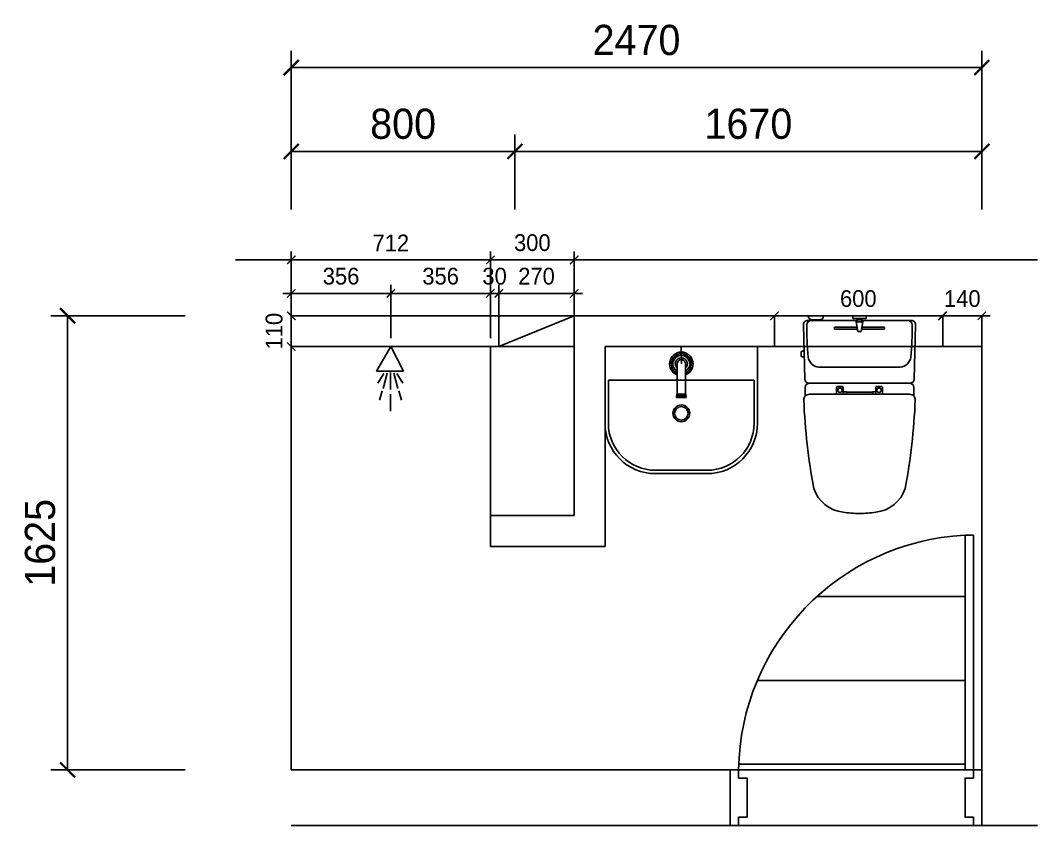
# Model space of a CAD drawing. Header units: millimetres. Extents: x 217202 to 745838, y -6815 to 171372.
# Drawn here: x 284542 to 288181, y 67191 to 70073 of the extents above; entities that cross this region are included whole.
import ezdxf

# ---------------------------------------------------------------- set-up
doc = ezdxf.new("R2010")
doc.units = ezdxf.units.MM
doc.header["$PDMODE"] = 3
doc.linetypes.add('HIDDEN', pattern=[0.375, 0.25, -0.125])
doc.layers.get('DEFPOINTS').update_dxf_attribs({"color": 248})
for name, color, linetype in [('03-WAL NEW', 3, 'Continuous'), ('06-FUR', 6, 'Continuous'), ('BATH', 4, 'Continuous'), ('C-WALL1', 2, 'Continuous'), ('CO-BATH', 6, 'Continuous'), ('FIN', 2, 'Continuous'), ('HAT', 5, 'Continuous'), ('HL', 6, 'HIDDEN'), ('TOILET-1', 6, 'Continuous'), ('도면층4', 4, 'Continuous'), ('도면층5', 5, 'Continuous')]:
    doc.layers.add(name, color=color, linetype=linetype)
doc.styles.add('HY 울릉도 L', font='')
doc.styles.add('YOURNAME', font='HY울릉도M.TTF')
doc.styles.get('HY 울릉도 L').set_extended_font_data('HY울릉도L')
doc.dimstyles.new('30', dxfattribs={"dimscale": 30, "dimtxt": 2, "dimasz": 1, "dimexe": 1, "dimexo": 1, "dimgap": 1, "dimtad": 1, "dimdec": 0, "dimrnd": 0.05, "dimdsep": 46, "dimlunit": 6, "dimtxsty": 'HY 울릉도 L', "dimblk": 'ARCHTICK', "dimcen": 2.5, "dimdle": 1, "dimclrd": 133, "dimclre": 133, "dimclrt": 30, "dimadec": 0, "dimazin": 0, "dimtfac": 1, "dimtdec": 0, "dimtix": 1, "dimtmove": 2, "dimatfit": 3, "dimldrblk": 'ARCHTICK', "dimfxl": 1, "dimlwd": -1, "dimlwe": -1, "dimarcsym": 0})
doc.dimstyles.new('YOURNAME-60', dxfattribs={"dimscale": 60, "dimtxt": 1.8, "dimasz": 0.9, "dimexe": 1, "dimexo": 3, "dimgap": 0.7, "dimtad": 1, "dimdec": 0, "dimzin": 0, "dimdsep": 46, "dimtxsty": 'YOURNAME', "dimblk": 'ARCHTICK', "dimcen": 0, "dimclrd": 1, "dimclre": 1, "dimclrt": 7, "dimadec": 0, "dimazin": 0, "dimtfac": 1, "dimtdec": 0, "dimtix": 1, "dimtmove": 2, "dimatfit": 3, "dimldrblk": 'ARCHTICK', "dimfxl": 1, "dimtolj": 1, "dimtzin": 0, "dimarcsym": 0})

# ---------------------------------------------------------------- blocks, each defined once
blk = doc.blocks.new('door')
at = {"layer": '도면층4'}
for p, q in [((30, 1040), (60, 1040)), ((30, 200), (30, 1040)), ((60, 200), (60, 1040)), ((900, 200), (0, 200)), ((30, 200), (60, 200)), ((0, 0), (900, 0))]:
    blk.add_line(p, q, dxfattribs=at)
for points in [[(0, 200), (30, 200), (30, 170), (60, 170), (60, 30), (30, 30), (30, 0), (0, 0), (0, 200)], [(900, 200), (870, 200), (870, 170), (840, 170), (840, 30), (870, 30), (870, 0), (900, 0), (900, 200)]]:
    blk.add_lwpolyline(points, dxfattribs=at)
at = {"layer": '도면층5'}
blk.add_arc((17.6, 188), 852.5, 0.804, 86.9832, dxfattribs=at)
blk = doc.blocks.new('A$C4B2D31F0')
at = {"layer": 'FIN', "color": 4}
for p, q in [((37.2, 692.3), (24.7, 692.3)), ((37.2, 692.3), (49.7, 692.3)), ((185, 690.9), (20.4, 690.9)), ((200.9, 690.9), (365.5, 690.9)), ((47.7, 523.7), (192.9, 523.7)), ((338.2, 523.7), (192.9, 523.7)), ((12.6, 465.9), (192.9, 465.9)), ((373.3, 465.9), (192.9, 465.9)), ((192.9, 426.6), (13.7, 426.6)), ((192.9, 426.6), (372.2, 426.6))]:
    blk.add_line(p, q, dxfattribs=at)
for points in [[(20.4, 690.9), (7.9, 690.9, 0.421209), (-7.1, 675.5), (-2.4, 480.5, 0.001659)], [(365.5, 690.9), (378, 690.9, -0.421209), (392.9, 675.5), (388.3, 480.5, -0.001659)], [(12.6, 465.9, 0.371724), (-1.8, 451.2, 0.003515), (-1, 420.3, 0.320541)], [(373.3, 465.9, -0.371724), (387.7, 451.2, -0.003515), (386.9, 420.3, -0.320541)]]:
    blk.add_lwpolyline(points, format="xyb", dxfattribs=at)
for centre, radius, start, end in [((24.7, 707.3), 15, 180, 270), ((49.7, 707.3), 15, 270, 0), ((1004.3, 663.1), 1000, 179.3116, 185.9437), ((20.4, 674.9), 16, 90, 179.3116), ((365.5, 674.9), 16, 0.6884, 90), ((-618.4, 663.1), 1000, 354.0563, 0.6884), ((49.4, 563.7), 40, 185.9437, 267.5129), ((336.5, 563.7), 40, 272.4871, 354.0563), ((12.6, 480.9), 15, 181.3651, 270), ((373.3, 480.9), 15, 270, 358.6349), ((13.7, 406.6), 20, 90, 182.3333), ((2197.7, 495.6), 2205.9, 182.3333, 190.6081), ((-1811.8, 495.6), 2205.9, 349.3919, 357.6667), ((372.2, 406.6), 20, 357.6667, 90), ((148.7, 128.9), 125.5, 198.2964, 263.4241), ((237.2, 128.9), 125.5, 276.5759, 341.7036), ((192.9, 405.9), 405.9, 261.6993, 270), ((192.9, 405.9), 405.9, 270, 278.3007)]:
    blk.add_arc(centre, radius, start, end, dxfattribs=at)
at = {"layer": 'HL', "linetype": 'Continuous'}
for p, q in [((168.9, 697.3), (168.9, 707.3)), ((168.9, 697.3), (216.9, 697.3)), ((186, 692.5), (180.6, 697.3)), ((181.6, 685.5), (186, 692.5)), ((186, 692.5), (199.9, 692.5)), ((199.9, 692.5), (205.3, 697.3)), ((204.3, 685.5), (199.9, 692.5)), ((216.9, 697.3), (216.9, 707.3)), ((106.4, 666.3), (184.4, 666.3)), ((106.4, 659.3), (185.5, 659.3)), ((187, 651.2), (181.6, 685.5)), ((181.6, 685.5), (204.3, 685.5)), ((198.9, 651.2), (204.3, 685.5)), ((200.4, 659.3), (279.4, 659.3)), ((201.4, 666.3), (279.4, 666.3)), ((187, 651.2), (198.9, 651.2)), ((-16, 576.9), (-16, 564.8)), ((-12, 580.9), (-4.8, 580.9)), ((-12, 560.8), (-4.3, 560.8)), ((192.9, 433.7), (146.6, 433.7)), ((192.9, 433.7), (239.3, 433.7))]:
    blk.add_line(p, q, dxfattribs=at)
for points in [[(110.4, 426.6), (110.4, 450.8, -0.414214), (114.4, 454.8), (130.9, 454.8, -0.414214), (134.9, 450.8), (134.9, 435.2), (134.9, 426.6)], [(275.5, 426.6), (275.5, 450.8, 0.414214), (271.5, 454.8), (255, 454.8, 0.414214), (251, 450.8), (251, 435.2), (251, 426.6)], [(134.9, 435.2), (144.6, 435.2, -0.414214), (146.6, 433.2), (146.6, 426.6)], [(251, 435.2), (241.3, 435.2, 0.414214), (239.3, 433.2), (239.3, 426.6)]]:
    blk.add_lwpolyline(points, format="xyb", dxfattribs=at)
for centre in [(122.9, 440.9), (262.9, 440.9)]:
    blk.add_circle(centre, 8, dxfattribs=at)
for centre, radius, start, end in [((106.4, 662.8), 3.5, 90, 270), ((279.4, 662.8), 3.5, 270, 90), ((-12, 576.9), 4, 90, 180), ((-12, 564.8), 4, 180, 270)]:
    blk.add_arc(centre, radius, start, end, dxfattribs=at)
blk = doc.blocks.new('_ArchTick')
at = {"color": 0, "linetype": 'ByBlock', "const_width": 0.15}
blk.add_lwpolyline([(-0.5, -0.5), (0.5, 0.5)], dxfattribs=at)
blk = doc.blocks.new('*D84')
at = {"layer": 'DEFPOINTS', "color": 0, "transparency": 16777216}
for p in [(284711.4, 69015.3), (285311.4, 69015.3), (285311.4, 67390.3)]:
    blk.add_point(p, dxfattribs=at)
at = {"layer": 'HAT', "color": 1, "lineweight": -2, "transparency": 16777216}
for p, q in [((285131.4, 69015.3), (284651.4, 69015.3)), ((284711.4, 67390.3), (284711.4, 69015.3)), ((285131.4, 67390.3), (284651.4, 67390.3))]:
    blk.add_line(p, q, dxfattribs=at)
at = {"layer": 'HAT', "color": 1, "lineweight": -2, "transparency": 16777216, "xscale": 54, "yscale": 54, "zscale": 54}
for p, rotation in [((284711.4, 69015.3), 90), ((284711.4, 67390.3), 270)]:
    blk.add_blockref('_ArchTick', p, dxfattribs=dict(at, rotation=rotation))
at = {"layer": 'HAT', "color": 7, "transparency": 16777216, "insert": (284613.2, 68202.8), "char_height": 108, "attachment_point": 5, "rotation": 90, "style": 'YOURNAME'}
blk.add_mtext('\\A1;1625', dxfattribs=at)
blk = doc.blocks.new('*D85')
at = {"layer": 'DEFPOINTS', "color": 0, "transparency": 16777216}
for p in [(287981, 69903.5), (285511.4, 69215.3), (287981, 69215.3)]:
    blk.add_point(p, dxfattribs=at)
at = {"layer": 'HAT', "color": 1, "lineweight": -2, "transparency": 16777216}
for p, q in [((285511.4, 69395.3), (285511.4, 69963.5)), ((287981, 69395.3), (287981, 69963.5)), ((285511.4, 69903.5), (287981, 69903.5))]:
    blk.add_line(p, q, dxfattribs=at)
at = {"layer": 'HAT', "color": 1, "lineweight": -2, "transparency": 16777216, "xscale": 54, "yscale": 54, "zscale": 54, "rotation": 180}
blk.add_blockref('_ArchTick', (285511.4, 69903.5), dxfattribs=at)
at = {"layer": 'HAT', "color": 1, "lineweight": -2, "transparency": 16777216, "xscale": 54, "yscale": 54, "zscale": 54}
blk.add_blockref('_ArchTick', (287981, 69903.5), dxfattribs=at)
at = {"layer": 'HAT', "color": 7, "transparency": 16777216, "insert": (286746.2, 70001.7), "char_height": 108, "attachment_point": 5, "style": 'YOURNAME'}
blk.add_mtext('\\A1;2470', dxfattribs=at)
blk = doc.blocks.new('AC-8')
at = {"layer": 'BATH'}
for p, q in [((-50.8, 54), (-0.1, 142.7)), ((-0.1, 142.7), (45.4, 54)), ((45.4, 54), (-50.8, 54)), ((-24.7, 46.5), (-46.3, 12.2)), ((-13.5, 47.3), (-27.7, -7.9)), ((-1.6, 49.5), (-1.6, -10.8)), ((10.4, 47.3), (24.5, -7.9)), ((21.6, 46.5), (43.2, 12.2)), ((-31.4, -16.2), (-41.1, -49)), ((-1.6, -27.3), (-1.6, -88.5)), ((28.3, -16.2), (38, -49))]:
    blk.add_line(p, q, dxfattribs=at)
blk = doc.blocks.new('*D86')
at = {"layer": 'DEFPOINTS', "color": 0, "transparency": 16777216}
for p in [(286311.4, 69603.5), (285511.4, 69215.3), (286311.4, 69215.3)]:
    blk.add_point(p, dxfattribs=at)
at = {"layer": 'HAT', "color": 1, "lineweight": -2, "transparency": 16777216}
for p, q in [((285511.4, 69395.3), (285511.4, 69663.5)), ((286311.4, 69395.3), (286311.4, 69663.5)), ((285511.4, 69603.5), (286311.4, 69603.5))]:
    blk.add_line(p, q, dxfattribs=at)
at = {"layer": 'HAT', "color": 1, "lineweight": -2, "transparency": 16777216, "xscale": 54, "yscale": 54, "zscale": 54, "rotation": 180}
blk.add_blockref('_ArchTick', (285511.4, 69603.5), dxfattribs=at)
at = {"layer": 'HAT', "color": 1, "lineweight": -2, "transparency": 16777216, "xscale": 54, "yscale": 54, "zscale": 54}
blk.add_blockref('_ArchTick', (286311.4, 69603.5), dxfattribs=at)
at = {"layer": 'HAT', "color": 7, "transparency": 16777216, "insert": (285911.4, 69701.8), "char_height": 108, "attachment_point": 5, "style": 'YOURNAME'}
blk.add_mtext('\\A1;800', dxfattribs=at)
blk = doc.blocks.new('*D87')
at = {"layer": 'DEFPOINTS', "color": 0, "transparency": 16777216}
for p in [(287981.4, 69603.5), (286311.4, 69215.3), (287981.4, 69215.3)]:
    blk.add_point(p, dxfattribs=at)
at = {"layer": 'HAT', "color": 1, "lineweight": -2, "transparency": 16777216}
for p, q in [((286311.4, 69395.3), (286311.4, 69663.5)), ((287981.4, 69395.3), (287981.4, 69663.5)), ((286311.4, 69603.5), (287981.4, 69603.5))]:
    blk.add_line(p, q, dxfattribs=at)
at = {"layer": 'HAT', "color": 1, "lineweight": -2, "transparency": 16777216, "xscale": 54, "yscale": 54, "zscale": 54, "rotation": 180}
blk.add_blockref('_ArchTick', (286311.4, 69603.5), dxfattribs=at)
at = {"layer": 'HAT', "color": 1, "lineweight": -2, "transparency": 16777216, "xscale": 54, "yscale": 54, "zscale": 54}
blk.add_blockref('_ArchTick', (287981.4, 69603.5), dxfattribs=at)
at = {"layer": 'HAT', "color": 7, "transparency": 16777216, "insert": (287146.4, 69701.8), "char_height": 108, "attachment_point": 5, "style": 'YOURNAME'}
blk.add_mtext('\\A1;1670', dxfattribs=at)
blk = doc.blocks.new('*D92')
at = {"layer": '06-FUR', "color": 133, "transparency": 16777216}
for p, q in [((287841.4, 69015.3), (287811.4, 69015.3)), ((287841.4, 69015.3), (287981.4, 69015.3)), ((287981.4, 69015.3), (288011.4, 69015.3)), ((287841.4, 68985.3), (287841.4, 68985.3)), ((287981.4, 68985.3), (287981.4, 68985.3))]:
    blk.add_line(p, q, dxfattribs=at)
at = {"layer": 'DEFPOINTS', "color": 0, "transparency": 16777216}
for p in [(287841.4, 69015.3), (287981.4, 69015.3), (287981.4, 69015.3)]:
    blk.add_point(p, dxfattribs=at)
at = {"layer": '06-FUR', "color": 133, "transparency": 16777216, "xscale": 30, "yscale": 30, "zscale": 30}
blk.add_blockref('_ArchTick', (287841.4, 69015.3), dxfattribs=at)
at = {"layer": '06-FUR', "color": 133, "transparency": 16777216, "xscale": 30, "yscale": 30, "zscale": 30, "rotation": 180}
blk.add_blockref('_ArchTick', (287981.4, 69015.3), dxfattribs=at)
at = {"layer": '06-FUR', "color": 30, "transparency": 16777216, "insert": (287911.4, 69076.6), "char_height": 60, "attachment_point": 5, "style": 'HY 울릉도 L'}
blk.add_mtext('140', dxfattribs=at)
blk = doc.blocks.new('*D96')
at = {"layer": '06-FUR', "color": 133, "transparency": 16777216}
blk.add_line((287869.4, 69015.3), (287209.5, 69015.3), dxfattribs=at)
at = {"layer": 'DEFPOINTS', "color": 0, "transparency": 16777216}
for p in [(287239.5, 69015.3), (287239.5, 69015.3), (287839.4, 69015.3)]:
    blk.add_point(p, dxfattribs=at)
at = {"layer": '06-FUR', "color": 133, "transparency": 16777216, "xscale": 30, "yscale": 30, "zscale": 30, "rotation": 180}
blk.add_blockref('_ArchTick', (287239.5, 69015.3), dxfattribs=at)
at = {"layer": '06-FUR', "color": 133, "transparency": 16777216, "xscale": 30, "yscale": 30, "zscale": 30}
blk.add_blockref('_ArchTick', (287839.4, 69015.3), dxfattribs=at)
at = {"layer": '06-FUR', "color": 30, "transparency": 16777216, "insert": (287539.5, 69076.6), "char_height": 60, "attachment_point": 5, "style": 'HY 울릉도 L'}
blk.add_mtext('600', dxfattribs=at)
blk = doc.blocks.new('*D88')
at = {"layer": '06-FUR', "color": 133, "transparency": 16777216}
for p, q in [((285511.4, 68935.3), (285511.4, 69245.3)), ((286223.5, 69045.3), (286223.5, 69245.3)), ((286253.5, 69215.3), (285481.4, 69215.3))]:
    blk.add_line(p, q, dxfattribs=at)
at = {"layer": 'DEFPOINTS', "color": 0, "transparency": 16777216}
for p in [(285511.4, 69215.3), (286223.5, 69015.3), (285511.4, 68905.3)]:
    blk.add_point(p, dxfattribs=at)
at = {"layer": '06-FUR', "color": 133, "transparency": 16777216, "xscale": 30, "yscale": 30, "zscale": 30, "rotation": 180}
blk.add_blockref('_ArchTick', (285511.4, 69215.3), dxfattribs=at)
at = {"layer": '06-FUR', "color": 133, "transparency": 16777216, "xscale": 30, "yscale": 30, "zscale": 30}
blk.add_blockref('_ArchTick', (286223.5, 69215.3), dxfattribs=at)
at = {"layer": '06-FUR', "color": 30, "transparency": 16777216, "insert": (285867.4, 69276), "char_height": 60, "attachment_point": 5, "style": 'HY 울릉도 L'}
blk.add_mtext('712', dxfattribs=at)
blk = doc.blocks.new('*D93')
at = {"layer": '06-FUR', "color": 133, "transparency": 16777216}
for p, q in [((285511.4, 68935.3), (285511.4, 69125.5)), ((285867.4, 68935.3), (285867.4, 69125.5)), ((285897.4, 69095.5), (285481.4, 69095.5))]:
    blk.add_line(p, q, dxfattribs=at)
at = {"layer": 'DEFPOINTS', "color": 0, "transparency": 16777216}
for p in [(285511.4, 69095.5), (285511.4, 68905.3), (285867.4, 68905.3)]:
    blk.add_point(p, dxfattribs=at)
at = {"layer": '06-FUR', "color": 133, "transparency": 16777216, "xscale": 30, "yscale": 30, "zscale": 30, "rotation": 180}
blk.add_blockref('_ArchTick', (285511.4, 69095.5), dxfattribs=at)
at = {"layer": '06-FUR', "color": 133, "transparency": 16777216, "xscale": 30, "yscale": 30, "zscale": 30}
blk.add_blockref('_ArchTick', (285867.4, 69095.5), dxfattribs=at)
at = {"layer": '06-FUR', "color": 30, "transparency": 16777216, "insert": (285689.4, 69156.8), "char_height": 60, "attachment_point": 5, "style": 'HY 울릉도 L'}
blk.add_mtext('356', dxfattribs=at)
blk = doc.blocks.new('*D94')
at = {"layer": '06-FUR', "color": 133, "transparency": 16777216}
for p, q in [((285867.4, 68935.3), (285867.4, 69125.5)), ((286223.5, 68935.3), (286223.5, 69125.5)), ((285837.4, 69095.5), (286253.5, 69095.5))]:
    blk.add_line(p, q, dxfattribs=at)
at = {"layer": 'DEFPOINTS', "color": 0, "transparency": 16777216}
for p in [(286223.5, 69095.5), (285867.4, 68905.3), (286223.5, 68905.3)]:
    blk.add_point(p, dxfattribs=at)
at = {"layer": '06-FUR', "color": 133, "transparency": 16777216, "xscale": 30, "yscale": 30, "zscale": 30, "rotation": 180}
blk.add_blockref('_ArchTick', (285867.4, 69095.5), dxfattribs=at)
at = {"layer": '06-FUR', "color": 133, "transparency": 16777216, "xscale": 30, "yscale": 30, "zscale": 30}
blk.add_blockref('_ArchTick', (286223.5, 69095.5), dxfattribs=at)
at = {"layer": '06-FUR', "color": 30, "transparency": 16777216, "insert": (286045.5, 69156.8), "char_height": 60, "attachment_point": 5, "style": 'HY 울릉도 L'}
blk.add_mtext('356', dxfattribs=at)
blk = doc.blocks.new('*D95')
at = {"layer": '06-FUR', "color": 133, "transparency": 16777216}
for p, q in [((286223.5, 68935.3), (286223.5, 69125.5)), ((286253.5, 68935.3), (286253.5, 69125.5)), ((286223.5, 69095.5), (286193.5, 69095.5)), ((286223.5, 69095.5), (286253.5, 69095.5)), ((286253.5, 69095.5), (286283.5, 69095.5))]:
    blk.add_line(p, q, dxfattribs=at)
at = {"layer": 'DEFPOINTS', "color": 0, "transparency": 16777216}
for p in [(286253.5, 69095.5), (286223.5, 68905.3), (286253.5, 68905.3)]:
    blk.add_point(p, dxfattribs=at)
at = {"layer": '06-FUR', "color": 133, "transparency": 16777216, "xscale": 30, "yscale": 30, "zscale": 30}
blk.add_blockref('_ArchTick', (286223.5, 69095.5), dxfattribs=at)
at = {"layer": '06-FUR', "color": 133, "transparency": 16777216, "xscale": 30, "yscale": 30, "zscale": 30, "rotation": 180}
blk.add_blockref('_ArchTick', (286253.5, 69095.5), dxfattribs=at)
at = {"layer": '06-FUR', "color": 30, "transparency": 16777216, "insert": (286238.5, 69156.8), "char_height": 60, "attachment_point": 5, "style": 'HY 울릉도 L'}
blk.add_mtext('30', dxfattribs=at)
blk = doc.blocks.new('*D89')
at = {"layer": '06-FUR', "color": 133, "transparency": 16777216}
for p, q in [((286253.5, 69045.3), (286253.5, 69125.5)), ((286523.5, 69045.3), (286523.5, 69125.5)), ((286223.5, 69095.5), (286553.5, 69095.5))]:
    blk.add_line(p, q, dxfattribs=at)
at = {"layer": 'DEFPOINTS', "color": 0, "transparency": 16777216}
for p in [(286523.5, 69095.5), (286253.5, 69015.3), (286523.5, 69015.3)]:
    blk.add_point(p, dxfattribs=at)
at = {"layer": '06-FUR', "color": 133, "transparency": 16777216, "xscale": 30, "yscale": 30, "zscale": 30, "rotation": 180}
blk.add_blockref('_ArchTick', (286253.5, 69095.5), dxfattribs=at)
at = {"layer": '06-FUR', "color": 133, "transparency": 16777216, "xscale": 30, "yscale": 30, "zscale": 30}
blk.add_blockref('_ArchTick', (286523.5, 69095.5), dxfattribs=at)
at = {"layer": '06-FUR', "color": 30, "transparency": 16777216, "insert": (286388.5, 69156.7), "char_height": 60, "attachment_point": 5, "style": 'HY 울릉도 L'}
blk.add_mtext('270', dxfattribs=at)
blk = doc.blocks.new('*D90')
at = {"layer": '06-FUR', "color": 133, "transparency": 16777216}
for p, q in [((286223.5, 68935.3), (286223.5, 69245.3)), ((286523.5, 68935.3), (286523.5, 69245.3)), ((286193.5, 69215.3), (286553.5, 69215.3))]:
    blk.add_line(p, q, dxfattribs=at)
at = {"layer": 'DEFPOINTS', "color": 0, "transparency": 16777216}
for p in [(286523.5, 69215.3), (286223.5, 68905.3), (286523.5, 68905.3)]:
    blk.add_point(p, dxfattribs=at)
at = {"layer": '06-FUR', "color": 133, "transparency": 16777216, "xscale": 30, "yscale": 30, "zscale": 30, "rotation": 180}
blk.add_blockref('_ArchTick', (286223.5, 69215.3), dxfattribs=at)
at = {"layer": '06-FUR', "color": 133, "transparency": 16777216, "xscale": 30, "yscale": 30, "zscale": 30}
blk.add_blockref('_ArchTick', (286523.5, 69215.3), dxfattribs=at)
at = {"layer": '06-FUR', "color": 30, "transparency": 16777216, "insert": (286373.5, 69276.7), "char_height": 60, "attachment_point": 5, "style": 'HY 울릉도 L'}
blk.add_mtext('300', dxfattribs=at)
blk = doc.blocks.new('*D91')
at = {"layer": '06-FUR', "color": 133, "transparency": 16777216}
for p, q in [((285511.4, 69015.3), (285511.4, 69045.3)), ((285511.4, 69015.3), (285511.4, 68905.3)), ((285541.4, 69015.3), (285541.4, 69015.3)), ((285511.4, 68905.3), (285511.4, 68875.3)), ((285541.4, 68905.3), (285541.4, 68905.3))]:
    blk.add_line(p, q, dxfattribs=at)
at = {"layer": 'DEFPOINTS', "color": 0, "transparency": 16777216}
for p in [(285511.4, 69015.3), (285511.4, 68905.3), (285511.4, 68905.3)]:
    blk.add_point(p, dxfattribs=at)
at = {"layer": '06-FUR', "color": 133, "transparency": 16777216, "xscale": 30, "yscale": 30, "zscale": 30}
for p, rotation in [((285511.4, 69015.3), 270), ((285511.4, 68905.3), 90)]:
    blk.add_blockref('_ArchTick', p, dxfattribs=dict(at, rotation=rotation))
at = {"layer": '06-FUR', "color": 30, "transparency": 16777216, "insert": (285450.1, 68960.3), "char_height": 60, "attachment_point": 5, "rotation": 90, "style": 'HY 울릉도 L'}
blk.add_mtext('110', dxfattribs=at)

msp = doc.modelspace()

# ---------------------------------------------------------------- hatches: boundary and pattern name
at = {"layer": 'HAT'}
h = msp.add_hatch(dxfattribs=at)
h.set_pattern_fill('_USER', color=8, scale=300, pattern_type=0)
h.set_pattern_definition([(0, (286341.38, 68910.33), (0, 300), [])])
h.paths.add_polyline_path([(287921.4, 68230.2, 0.395661), (287111.4, 67390.8), (287921.4, 67390.8)])

# ---------------------------------------------------------------- linework, layer by layer
at = {"layer": '03-WAL NEW'}
for p, q in [((287239.5, 68905.3), (287239.5, 69015.3)), ((287841.4, 68905.3), (287841.4, 69015.3)), ((286223.5, 68300.3), (286223.5, 68905.3)), ((286523.5, 68905.3), (286523.5, 68300.3)), ((286633.5, 68905.3), (286633.5, 68190.3)), ((286523.5, 68300.3), (286223.5, 68300.3)), ((286223.5, 68300.3), (286223.5, 68190.3)), ((286223.5, 68190.3), (286633.5, 68190.3))]:
    msp.add_line(p, q, dxfattribs=at)
for points in [[(285511.4, 69015.3), (285511.4, 68905.3), (286253.5, 68905.3)], [(286633.5, 68905.3), (287981.4, 68905.3), (287981.4, 69015.3), (285511.4, 69015.3)]]:
    msp.add_lwpolyline(points, dxfattribs=at)
at = {"layer": 'C-WALL1'}
for p, q in [((285311.4, 69215.3), (288181, 69215.3)), ((285511.4, 67390.3), (285511.4, 69015.3)), ((285511.4, 69015.3), (287981.4, 69015.3)), ((287981.4, 67190.8), (287981.4, 69015.3)), ((285511.4, 67390.3), (287081.4, 67390.3)), ((287081.4, 67190.8), (287081.4, 67390.3)), ((285511.4, 67190.8), (287081.4, 67190.8)), ((287981.4, 67190.8), (288181, 67190.8))]:
    msp.add_line(p, q, dxfattribs=at)
at = {"layer": 'CO-BATH'}
for p, q in [((286633.5, 68905.3), (286633.5, 68630.5)), ((287178.7, 68905.3), (286633.5, 68905.3)), ((287178.7, 68630.5), (287178.7, 68905.3)), ((286813.5, 68450.5), (286998.7, 68450.5))]:
    msp.add_line(p, q, dxfattribs=at)
at = {"layer": 'CO-BATH', "color": 8}
for p, q in [((286891.5, 68843.3), (286891.5, 68734.7)), ((286921.5, 68843.3), (286921.5, 68734.7)), ((286645.5, 68785.3), (286645.5, 68630.5)), ((287166.7, 68785.3), (286645.5, 68785.3)), ((287166.7, 68630.5), (287166.7, 68785.3)), ((286889.1, 68728.7), (286889.1, 68722.7)), ((286889.1, 68722.7), (286923.9, 68722.7)), ((286890.3, 68734.7), (286890.3, 68728.7)), ((286922.7, 68734.7), (286922.7, 68728.7)), ((286923.9, 68728.7), (286923.9, 68722.7)), ((286813.5, 68462.5), (286998.7, 68462.5))]:
    msp.add_line(p, q, dxfattribs=at)
at = {"layer": 'CO-BATH', "color": 251}
for p, q in [((286889.1, 68728.7), (286923.9, 68728.7)), ((286890.3, 68734.7), (286922.7, 68734.7))]:
    msp.add_line(p, q, dxfattribs=at)
at = {"layer": 'CO-BATH', "color": 8}
msp.add_circle((286906.5, 68666.3), 30, dxfattribs=at)
at = {"layer": 'CO-BATH', "color": 251}
msp.add_circle((286906.5, 68666.3), 24, dxfattribs=at)
at = {"layer": 'CO-BATH', "color": 8}
for centre, radius, start, end in [((286906.5, 68843.3), 42, 290.9248, 249.0751), ((286906.5, 68843.3), 15, 360, 180), ((286813.5, 68630.5), 168, 180, 270), ((286998.7, 68630.5), 168, 270, 0)]:
    msp.add_arc(centre, radius, start, end, dxfattribs=at)
at = {"layer": 'CO-BATH', "color": 251}
for radius, start, end in [(36, 294.6243, 245.3757), (30, 300, 240), (21.6, 313.9829, 226.017)]:
    msp.add_arc((286906.5, 68843.3), radius, start, end, dxfattribs=at)
at = {"layer": 'CO-BATH'}
for centre, start, end in [((286813.5, 68630.5), 180, 270), ((286998.7, 68630.5), 270, 0)]:
    msp.add_arc(centre, 180, start, end, dxfattribs=at)
at = {"layer": 'TOILET-1'}
for p, q in [((286253.5, 68905.3), (286253.5, 69015.3)), ((286253.5, 68905.3), (286523.5, 69015.3)), ((286523.5, 68905.3), (286523.5, 69015.3)), ((287831.4, 69015.3), (287231.4, 69015.3)), ((286223.5, 68905.3), (285511.4, 68905.3)), ((286223.5, 68905.3), (286253.5, 68905.3)), ((286523.5, 68905.3), (286253.5, 68905.3)), ((286906.1, 68905.3), (286906.5, 68843.1)), ((286523.5, 68190.3), (286633.5, 68190.3))]:
    msp.add_line(p, q, dxfattribs=at)

# ---------------------------------------------------------------- block references
msp.add_blockref('A$C4B2D31F0', (287350.8, 68308))
at = {"layer": 'C-WALL1'}
msp.add_blockref('AC-8', (285867.5, 68762.6), dxfattribs=at)
at = {"layer": 'C-WALL1', "xscale": -1}
msp.add_blockref('door', (287981.4, 67190.8), dxfattribs=at)

# ---------------------------------------------------------------- dimensions: what is measured, and where the dimension line sits
at = {"layer": '06-FUR'}
for base, p1, p2, picture, middle in [((285511.4, 69215.3), (286223.5, 69015.3), (285511.4, 68905.3), '*D88', (285867.4, 69276)), ((286523.5, 69215.3), (286223.5, 68905.3), (286523.5, 68905.3), '*D90', (286373.5, 69276.7)), ((285511.4, 69095.5), (285867.4, 68905.3), (285511.4, 68905.3), '*D93', (285689.4, 69156.8)), ((286223.5, 69095.5), (285867.4, 68905.3), (286223.5, 68905.3), '*D94', (286045.5, 69156.8)), ((286253.5, 69095.5), (286223.5, 68905.3), (286253.5, 68905.3), '*D95', (286238.5, 69156.8)), ((286523.5, 69095.5), (286253.5, 69015.3), (286523.5, 69015.3), '*D89', (286388.5, 69156.7)), ((287239.5, 69015.3), (287839.4, 69015.3), (287239.5, 69015.3), '*D96', (287539.5, 69076.6)), ((287981.4, 69015.3), (287841.4, 69015.3), (287981.4, 69015.3), '*D92', (287911.4, 69076.6))]:
    dim = msp.add_linear_dim(base=base, p1=p1, p2=p2, dimstyle='30', override={"dimfxl": 1.25}, dxfattribs=at)
    dim.commit()
    dim.dimension.update_dxf_attribs({"geometry": picture, "text_midpoint": middle})
dim = msp.add_aligned_dim(p1=(285511.4, 69015.3), p2=(285511.4, 68905.3), distance=0, dimstyle='30', override={"dimfxl": 1.25}, dxfattribs=at)
dim.commit()
dim.dimension.update_dxf_attribs({"geometry": '*D91', "text_midpoint": (285450.1, 68960.3)})
at = {"layer": 'HAT'}
for base, p1, p2, angle, picture, middle in [((287981, 69903.5), (285511.4, 69215.3), (287981, 69215.3), 180, '*D85', (286746.2, 70001.7)), ((284711.4, 69015.3), (285311.4, 67390.3), (285311.4, 69015.3), 270, '*D84', (284613.2, 68202.8))]:
    dim = msp.add_linear_dim(base=base, p1=p1, p2=p2, angle=angle, dimstyle='YOURNAME-60', dxfattribs=at)
    dim.commit()
    dim.dimension.update_dxf_attribs({"geometry": picture, "text_midpoint": middle})
for base, p1, p2, picture, middle in [((286311.4, 69603.5), (285511.4, 69215.3), (286311.4, 69215.3), '*D86', (285911.4, 69701.8)), ((287981.4, 69603.5), (286311.4, 69215.3), (287981.4, 69215.3), '*D87', (287146.4, 69701.8))]:
    dim = msp.add_linear_dim(base=base, p1=p1, p2=p2, dimstyle='YOURNAME-60', dxfattribs=at)
    dim.commit()
    dim.dimension.update_dxf_attribs({"geometry": picture, "text_midpoint": middle})

doc.saveas('drawing.dxf')
